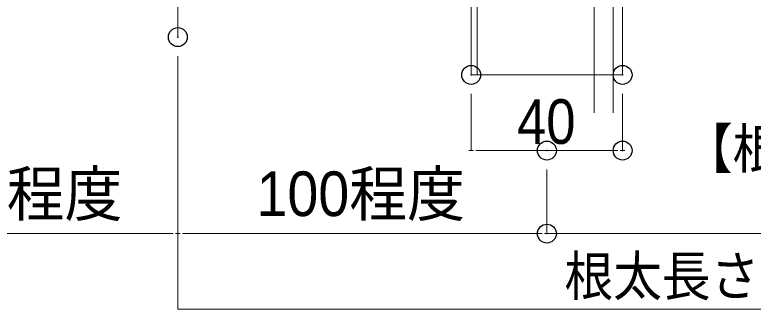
# Model space of a CAD drawing. Units: millimetres, scale not verified. Extents: x -4131 to 4169, y -981 to 998.
# Drawn here: x -3564.8 to -3369.7, y -288.6 to -210.7 of the extents above; entities that cross this region are included whole.
import ezdxf
from ezdxf.enums import TextEntityAlignment as Align

# ---------------------------------------------------------------- set-up
doc = ezdxf.new("R2010")
doc.units = ezdxf.units.MM
doc.header["$LTSCALE"] = 10
doc.header["$PDMODE"] = 32
doc.header["$PDSIZE"] = 5
doc.linetypes.add('CHAIN1', pattern=[8, 5, -1, 1, -1])
for name, color, linetype, lineweight in [('0-1_デッキ', 7, 'Continuous', 9), ('0-3_寸法', 7, 'Continuous', 9), ('0-4_一般', 4, 'Continuous', 9), ('0-6_0', 7, 'Continuous', 9)]:
    doc.layers.add(name, color=color, linetype=linetype, lineweight=lineweight)
doc.layers.add('0-7_DEFPOINTS', color=7, linetype='Continuous')
doc.styles.add('ＭＳ ゴシック', font='')
doc.styles.add('ＭＳ Ｐゴシック', font='')
doc.styles.get('ＭＳ ゴシック').set_extended_font_data('MS Gothic')
doc.styles.get('ＭＳ Ｐゴシック').set_extended_font_data('MS PGothic')

# ---------------------------------------------------------------- blocks, each defined once
blk = doc.blocks.new('_DOT')
at = {"layer": '0-6_0'}
for p, q in [((-5, 0), (-10, 0)), ((-2.5, 0), (2.5, 0))]:
    blk.add_line(p, q, dxfattribs=at)

msp = doc.modelspace()

# ---------------------------------------------------------------- linework, layer by layer
at = {"layer": '0-1_デッキ'}
for p, q in [((-3406.71, -236.63), (-3406.71, 328.37)), ((-3411.71, -236.63), (-3411.71, -159.16))]:
    msp.add_line(p, q, dxfattribs=at)
at = {"layer": '0-1_デッキ', "color": 2}
for points in [[(-3444.21, 323.37), (-3404.21, 323.37), (-3404.21, -226.63), (-3444.21, -226.63)], [(-3444.21, 323.37), (-3442.61, 323.37), (-3442.61, -226.63), (-3444.21, -226.63)]]:
    msp.add_lwpolyline(points, close=True, dxfattribs=at)
at = {"layer": '0-3_寸法'}
for p, q in [((-3521.7, -221.63), (-3521.7, -268.6)), ((-3521.7, -221.63), (-3521.7, -268.6)), ((-3444.21, -231.63), (-3444.21, -246.63)), ((-3404.21, -231.63), (-3404.21, -246.63)), ((-3441.7, -246.63), (-3406.71, -246.63)), ((-3424.2, -251.63), (-3424.2, -268.6)), ((-3524.2, -268.6), (-3616.7, -268.6)), ((-3519.2, -268.6), (-3426.71, -268.6))]:
    msp.add_line(p, q, dxfattribs=at)
at = {"layer": '0-3_寸法', "color": 4}
for p, q in [((-3521.7, -221.63), (-3521.7, -288.6)), ((-3260.09, -268.6), (-3424.2, -268.6)), ((-3260.09, -288.6), (-3521.7, -288.6))]:
    msp.add_line(p, q, dxfattribs=at)
at = {"layer": '0-4_一般', "linetype": 'CHAIN1'}
msp.add_line((-3521.7, -216.63), (-3521.7, -96.63), dxfattribs=at)
at = {"layer": '0-7_DEFPOINTS'}
for p in [(-3521.7, -216.63), (-3521.7, -216.63), (-3444.21, -226.63), (-3404.21, -226.63), (-3424.2, -246.63), (-3404.21, -246.63), (-3424.2, -268.6)]:
    msp.add_point(p, dxfattribs=at)

# ---------------------------------------------------------------- block references
at = {"layer": '0-3_寸法', "xscale": 0.2503723, "yscale": 0.2503723, "rotation": 180}
for p in [(-3444.21, -246.63), (-3521.7, -268.6)]:
    msp.add_blockref('_DOT', p, dxfattribs=at)
at = {"layer": '0-3_寸法', "xscale": 0.2503723, "yscale": 0.2503723}
for p in [(-3404.21, -246.63), (-3521.7, -268.6), (-3424.2, -268.6)]:
    msp.add_blockref('_DOT', p, dxfattribs=at)

# ---------------------------------------------------------------- texts
at = {"layer": '0-3_寸法', "style": 'ＭＳ Ｐゴシック'}
for s, width, p in [('40', 0.9, (-3432.1, -248.4)), ('100程度', 0.95, (-3591.38, -267.5)), ('100程度', 0.95, (-3500.9, -267.5))]:
    msp.add_text(s, height=11.8, dxfattribs=dict(at, width=width)).set_placement(p, align=Align.BOTTOM_LEFT)
at = {"layer": '0-3_寸法', "color": 4, "style": 'ＭＳ ゴシック', "width": 0.9}
for s, p in [('【根太つなぎ】', (-3388.01, -254.52)), ('根太長さ', (-3419.56, -288.19))]:
    msp.add_text(s, height=10.48, dxfattribs=at).set_placement(p, align=Align.BOTTOM_LEFT)

doc.saveas('drawing.dxf')
